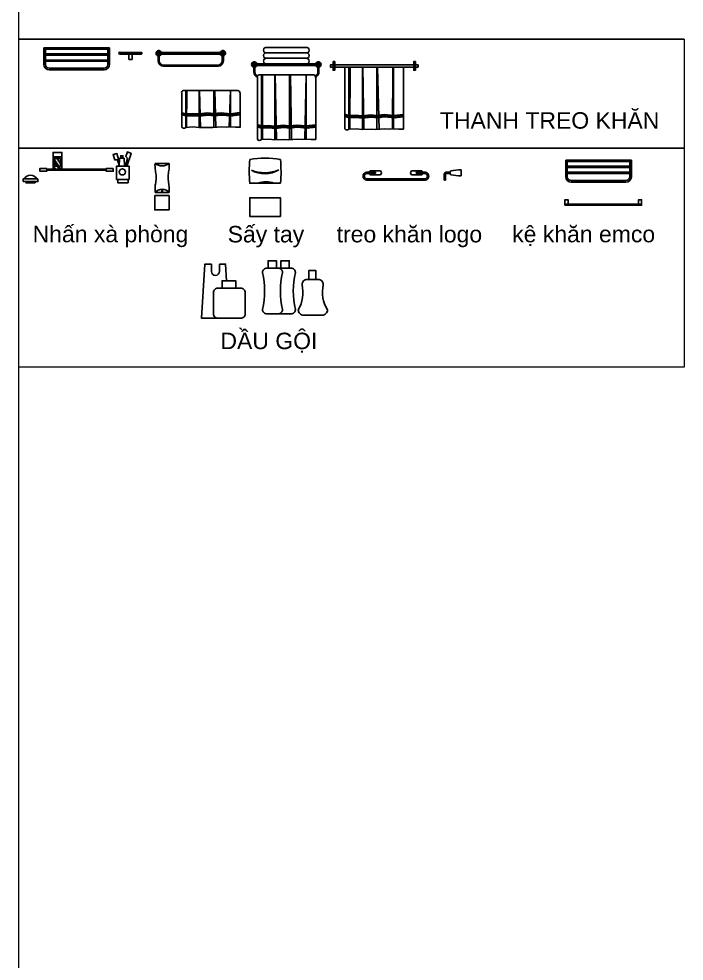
# Model space of a CAD drawing. Header units: inches. Extents: x 242965 to 445791, y 236206 to 423703.
# Drawn here: x 384171 to 390244, y 354327 to 362922 of the extents above; entities that cross this region are included whole.
import ezdxf

# ---------------------------------------------------------------- set-up
doc = ezdxf.new("R2010")
doc.units = ezdxf.units.IN
doc.header["$MEASUREMENT"] = 0
doc.layers.add('2', color=181, linetype='Continuous', lineweight=20)
doc.layers.add('e', color=96, linetype='Continuous', lineweight=5)
doc.layers.add('NOITHAT', color=8, linetype='Continuous')
doc.styles.add('Vni-Helve', font='')
doc.styles.get('Vni-Helve').set_extended_font_data('VNI-Helve')

# ---------------------------------------------------------------- blocks, each defined once
blk = doc.blocks.new('SAMPOAØM')
at = {"ltscale": 3}
blk.add_line((69.6, 188.6), (79.7, 188.6), dxfattribs=at)
for points in [[(-40.4, 417.8), (35.2, 417.8), (35.2, 485), (-40.4, 485)], [(76.9, 417.8), (152.5, 417.8), (152.5, 485), (76.9, 485)], [(330.5, 314.4), (396.1, 314.4), (396.1, 394.9), (330.5, 394.9)]]:
    blk.add_lwpolyline(points, close=True, dxfattribs=at)
for points in [[(-91.5, 377.8, -0.414214), (-51.5, 417.8), (51.5, 417.8, -0.414214), (91.5, 377.8)], [(58.7, 417.2, -0.04473), (65.8, 417.8), (168.9, 417.8, -0.414214), (208.9, 377.8)], [(269.2, 266.4, -0.414214), (317.2, 314.4), (415.7, 314.4, -0.414214), (463.7, 266.4)], [(91.5, 40), (91.5, 40, -0.414214), (51.5, 0), (-51.5, 0, -0.414214), (-91.5, 40)], [(208.9, 40), (208.9, 40, -0.414214), (168.9, 0), (65.8, 0, -0.04473), (58.7, 0.6, -0.04473)], [(501.4, 36.6), (501.4, 36.6, -0.414214), (453.4, -11.4), (282.9, -11.4, -0.414214), (234.9, 36.6)]]:
    blk.add_lwpolyline(points, format="xyb", dxfattribs=at)
for centre, radius, start, end in [((-833.5, 208.9), 761, 347.17515, 12.82485), ((833.5, 208.9), 761, 167.17515, 192.82485), ((950.8, 208.9), 761, 167.17515, 192.82485), ((-29.6, 193.5), 307.5, 329.32057, 13.70303), ((764.9, 197.8), 308.9, 167.18082, 211.4646)]:
    blk.add_arc(centre, radius, start, end, dxfattribs=at)
blk = doc.blocks.new('SAY TAY')
for points in [[(-140, 514.6), (-140, 519.8)], [(140, 519.8), (140, 515.3)], [(140, 301.4), (-140, 301.4), (-140, 302.1)]]:
    blk.add_lwpolyline(points)
blk.add_lwpolyline([(140, 0), (-140, 0), (-140, 170), (140, 170)], close=True)
for centre, radius, start, end in [((936.8, 408.4), 1082, 174.08513, 185.67366), ((0, -319), 850.4, 80.52414, 99.47586), ((-936.7, 408.4), 1082, 354.32634, 5.91487), ((-2.2, 640.2), 251.9, 240.62585, 300.45476), ((-3.2, 744.7), 346.5, 249.28368, 291.79693), ((8.1, 115.6), 199.4, 68.69703, 111.30297)]:
    blk.add_arc(centre, radius, start, end)
blk = doc.blocks.new('THANH TREO KHAN- MD')
at = {"color": 250, "ltscale": 3}
for p, q in [((108.5, 156.2), (476.5, 156.2)), ((108.5, 106.7), (476.5, 106.7)), ((476.6, 57.1), (108.4, 57.1)), ((476.6, 7.5), (108.4, 7.5)), ((108.5, 57.1), (476.5, 57.1)), ((28.2, -117.5), (28.2, -683.8)), ((43.5, -92.8), (541.5, -92.8)), ((64.9, -92.8), (64.9, -684.3)), ((75.8, -92.8), (73.7, -686.3)), ((187.4, -92.8), (187.4, -686.4)), ((190.5, -92.8), (201.1, -690.6)), ((320.4, -92.8), (320.4, -682.2)), ((330.7, -92.8), (339.2, -686.3)), ((472.5, -92.8), (462.4, -682.1)), ((472.5, -92.8), (472.5, -680.1)), ((561.8, -683.8), (561.8, -117.5)), ((64.9, -684.3), (130.4, -680.1)), ((130.4, -680.1), (187.4, -686.4)), ((187.4, -686.4), (267.6, -684.3)), ((267.6, -684.3), (311.6, -685.4)), ((311.6, -685.4), (392.3, -680.1)), ((392.3, -680.1), (436.6, -683.3)), ((436.6, -683.3), (472.5, -680.1)), ((472.5, -680.1), (520.2, -683.3)), ((520.2, -683.3), (561.8, -683.3))]:
    blk.add_line(p, q, dxfattribs=at)
at = {"ltscale": 3}
for p, q in [((585, 7.5), (0, 7.5)), ((-5, -5.6), (-5, -67.5)), ((585, -7.5), (0, -7.5)), ((5, -7.5), (5, -67.5)), ((580, -7.5), (580, -67.5)), ((590, -5.6), (590, -67.5))]:
    blk.add_line(p, q, dxfattribs=at)
at = {"color": 250, "ltscale": 3}
for points in [[(24.9, -547.7), (61.2, -559), (126.9, -556.8), (184.8, -561.3), (265.3, -552.2), (317.4, -557.9), (387.7, -551.1), (473.9, -559), (560, -548.8)], [(28.4, -569), (44.2, -554.2), (48.4, -573.2), (57.9, -559.5), (65.3, -580.6), (78, -559.5), (88.6, -579.6), (102.3, -559.5), (112.9, -578.5), (130.9, -558.4), (140.4, -578.5), (155.2, -560.6), (163.6, -580.6), (177.4, -562.7), (187.9, -582.7), (202.7, -560.6), (214.4, -578.5), (228.1, -556.3), (241.8, -576.4), (251.3, -553.2), (268.3, -575.3), (283.1, -554.2), (295.7, -575.3), (307.4, -558.4), (323.2, -580.6), (339.1, -556.3), (352.8, -577.4), (361.3, -554.2), (375, -573.2), (389.8, -552.1), (405.6, -573.2), (417.3, -555.3), (427.8, -575.3), (440.5, -557.4), (456.4, -577.4), (472.2, -560.6), (490.2, -580.6), (499.7, -556.3), (520.8, -575.3), (530.3, -554.2), (549.4, -571.1), (558.9, -548.9)], [(29, -568.4), (65.3, -579.7), (131.1, -577.4), (188.9, -582), (269.4, -572.9), (321.6, -578.6), (391.8, -571.8), (478, -579.7), (564.2, -569.5)]]:
    blk.add_lwpolyline(points, dxfattribs=at)
for centre, radius, start, end in [((108.5, 131.5), 24.8, 89.80036, 270.19964), ((108.5, 81.9), 24.8, 89.80036, 270.19964), ((476.5, 131.5), 24.8, 269.80036, 90.19964), ((476.5, 81.9), 24.8, 269.80036, 90.19964), ((108.5, 32.3), 24.8, 89.80036, 270.19964), ((476.5, 32.3), 24.8, 269.80036, 90.19964), ((45.8, -111.3), 18.7, 97.02945, 199.42565), ((539.2, -111.3), 18.7, 340.57435, 82.97055), ((47.9, -666.1), 24.9, 217.48439, 312.93061), ((64.9, -684.3), 3.637978807091713e-12, 345.96376, 145.56477)]:
    blk.add_arc(centre, radius, start, end, dxfattribs=at)
at = {"color": 8, "ltscale": 3}
for centre, radius, start, end in [((0, 0), 24.3, 17.95283, 258.14186), ((0, 0), 16.5, 26.96634, 252.40352), ((585, 0), 24.3, 281.85814, 162.04717), ((585, 0), 16.5, 287.59648, 153.03366), ((0, 0), 24.3, 281.85814, 342.04717), ((0, 0), 16.5, 287.59648, 333.03366), ((585, 0), 24.3, 197.95283, 258.14186), ((585, 0), 16.5, 206.96634, 252.40352)]:
    blk.add_arc(centre, radius, start, end, dxfattribs=at)
at = {"ltscale": 3}
for centre, radius, start, end in [((0, 0), 7.5, 90, 270), ((585, 0), 7.5, 270, 90), ((45, -67.5), 50, 180, 249.38811), ((45, -67.5), 40, 180, 245.8507), ((540, -67.5), 40, 294.1493, 0), ((540, -67.5), 50, 290.61189, 0)]:
    blk.add_arc(centre, radius, start, end, dxfattribs=at)
blk = doc.blocks.new('TREO LY 1')
at = {"color": 8, "ltscale": 3}
blk.add_line((25.9, 166.8), (13, 166.8), dxfattribs=at)
for p, q in [((-36.3, 30), (-36.3, 30.5)), ((-5.7, 30.5), (-5.7, 30)), ((-5.7, 30), (-5.7, 30.1))]:
    blk.add_line(p, q)
at = {"ltscale": 3}
blk.add_line((0, 30.5), (0, 30), dxfattribs=at)
at = {"color": 8}
for points in [[(-32.7, 186.2), (-55.3, 265.3), (-90, 257.1), (-75.7, 208.1), (-51.2, 210.2), (-33.8, 158.1)], [(34.6, 151), (75.5, 267.3), (40.8, 281.6), (24.4, 238.8), (40.8, 224.5), (22.4, 153)], [(13.7, 150.1), (10.4, 223.5), (-31.1, 223.5), (-34.2, 150.1)]]:
    blk.add_lwpolyline(points, dxfattribs=at)
blk.add_lwpolyline([(-0.2, 223.5), (-20.7, 223.5), (-20.7, 246.6), (-0.2, 246.6)], close=True, dxfattribs=at)
for points in [[(56.9, 30.5), (-60.7, 30.5), (-60.7, 150.1), (56.9, 150.1)], [(47.3, 0), (-47.3, 0), (-47.3, 30), (47.3, 30)]]:
    blk.add_lwpolyline(points, close=True)
blk.add_circle((-5.7, 99.1), 28.3, dxfattribs=at)
blk = doc.blocks.new('TREO XP')
for points in [[(65.9, 37.4), (-68.5, 37.4), (-68.5, 12.9), (65.9, 12.9)], [(42, 0), (-42, 0), (-42, 12.4), (42, 12.4)]]:
    blk.add_lwpolyline(points, close=True)
blk.add_arc((-1.6, 4.9), 66.5, 30.4942, 150.80576)
blk = doc.blocks.new('TREO LY 2')
for p, q in [((200.9, 132), (121.4, 132)), ((606.6, 18.3), (63.4, 18.3))]:
    blk.add_line(p, q)
at = {"color": 250}
for p, q in [((188.3, 20.3), (121.4, 121.7)), ((178, 18.1), (122.8, 100.4)), ((200.9, 51.9), (146.4, 131.3)), ((153.7, 129.3), (153.7, 116.2)), ((156.2, 129.3), (156.2, 112.3)), ((158.8, 129.3), (158.8, 108.4)), ((161.4, 129.3), (161.4, 105.9)), ((143.4, 19.5), (122.8, 48.9))]:
    blk.add_line(p, q, dxfattribs=at)
for points in [[(201.3, 19), (121.5, 19), (121.5, 171.1), (201.3, 171.1)], [(63.4, 24.8), (0, 24.8), (0, 0), (63.4, 0)], [(670, 24.8), (606.6, 24.8), (606.6, 0), (670, 0)]]:
    blk.add_lwpolyline(points, close=True)
blk.add_lwpolyline([(189.1, 116.6), (132.4, 116.6), (132.4, 46), (189.1, 46)], close=True, dxfattribs=at)
for points in [[(63.4, 18.3), (606.6, 18.3)], [(606.6, 8.3), (63.4, 8.3)]]:
    blk.add_lwpolyline(points)
blk = doc.blocks.new('THANH TREO KHAN - MBANG')
at = {"ltscale": 3}
for p, q in [((-285, 0), (-300, 0)), ((-300, -150), (-300, 0)), ((-285, 0), (285, 0)), ((-285, -150), (-285, 0)), ((300, 0), (285, 0)), ((285, -150), (285, 0)), ((300, -150), (300, 0)), ((-285, -10), (285, -10)), ((250, -185), (-250, -185)), ((250, -200), (-250, -200))]:
    blk.add_line(p, q, dxfattribs=at)
at = {"color": 8, "ltscale": 3}
for p, q in [((-285, -55), (285, -55)), ((-285, -65), (285, -65)), ((-285, -110), (285, -110)), ((-285, -120), (285, -120))]:
    blk.add_line(p, q, dxfattribs=at)
at = {"ltscale": 3}
for centre, radius, start, end in [((-250, -150), 50, 180, 270), ((-250, -150), 35, 180, 270), ((250, -150), 35, 270, 0), ((250, -150), 50, 270, 0)]:
    blk.add_arc(centre, radius, start, end, dxfattribs=at)
blk = doc.blocks.new('NHAN XP')
for p, q in [((65, 0), (-65, 0)), ((-65, -265), (65, -265))]:
    blk.add_line(p, q)
blk.add_lwpolyline([(-3.3, -243.7), (2.4, -243.7), (2.4, -260.4), (-3.3, -260.4)], close=True)
for centre, radius, start, end in [((0, 80.9), 103.7, 231.20347, 308.79653), ((0, -320.7), 85.6, 40.601, 139.399)]:
    blk.add_arc(centre, radius, start, end)
for points in [[(-65, 0), (-65, -28), (-59.1, -77.2), (-54, -134.4), (-60.9, -188.7), (-64.3, -231.6), (-65, -265)], [(65, 0), (65, -28), (59.1, -77.2), (54, -134.4), (60.9, -188.7), (64.3, -231.6), (65, -265)]]:
    blk.add_spline(points, degree=3)
blk = doc.blocks.new('NHAN XP MBANG')
blk.add_lwpolyline([(-65, 0), (65, 0), (65, -130), (-65, -130)], close=True)
blk = doc.blocks.new('SAMPOO 1')
at = {"ltscale": 3}
for points in [[(0, 0), (0, 0), (-253.3, 0), (-222.2, 494.8), (-162.2, 494.8)], [(-89.4, 494.8), (-34.2, 494.8), (-23.7, 342)]]:
    blk.add_lwpolyline(points, dxfattribs=at)
blk.add_lwpolyline([(-162.2, 494.8), (-162.2, 428.1, 1), (-89.4, 428.1), (-89.4, 494.8)], format="xyb", dxfattribs=at)
blk.add_lwpolyline([(-104.8, 274.9), (104.8, 274.9, -0.414214), (144.8, 234.9), (144.8, 40, -0.414214), (104.8, 0), (-104.8, 0, -0.414214), (-144.8, 40), (-144.8, 234.9, -0.414214)], format="xyb", close=True, dxfattribs=at)
blk.add_lwpolyline([(-65.1, 274.9), (59.9, 274.9), (59.9, 342), (-65.1, 342)], close=True, dxfattribs=at)
blk = doc.blocks.new('THANH TREO KHAN - O KHAN')
at = {"ltscale": 3}
for p, q in [((292.5, 0), (-292.5, 0)), ((-297.5, -13.1), (-297.5, -75)), ((292.5, -15), (-292.5, -15)), ((-287.5, -15), (-287.5, -75)), ((287.5, -15), (287.5, -75)), ((297.5, -13.1), (297.5, -75)), ((252.5, -115), (-247.5, -115)), ((252.5, -125), (-247.5, -125))]:
    blk.add_line(p, q, dxfattribs=at)
at = {"color": 8, "ltscale": 3}
for centre, radius, start, end in [((-292.5, -7.5), 24.3, 17.95283, 258.14186), ((-292.5, -7.5), 16.5, 26.96634, 252.40352), ((292.5, -7.5), 24.3, 281.85814, 162.04717), ((292.5, -7.5), 16.5, 287.59648, 153.03366), ((-292.5, -7.5), 16.5, 287.59648, 333.03366), ((-292.5, -7.5), 24.3, 281.85814, 342.04717), ((292.5, -7.5), 24.3, 197.95283, 258.14186), ((292.5, -7.5), 16.5, 206.96634, 252.40352)]:
    blk.add_arc(centre, radius, start, end, dxfattribs=at)
at = {"ltscale": 3}
for centre, radius, start, end in [((-292.5, -7.5), 7.5, 90, 270), ((-247.5, -75), 50, 180, 270), ((-247.5, -75), 40, 180, 270), ((247.5, -75), 40, 270, 0), ((247.5, -75), 50, 270, 0), ((292.5, -7.5), 7.5, 270, 90)]:
    blk.add_arc(centre, radius, start, end, dxfattribs=at)
blk = doc.blocks.new('THNAH TREO KHAN - MBEN')
for p, q in [((-91.1, 65), (100, 65)), ((-91.1, 50), (100, 50)), ((-15, 40), (-15, 0)), ((15, 0), (-15, 0)), ((-11.9, 55), (-11.9, 60)), ((5, 50), (-5, 50)), ((15, 40), (15, 0)), ((105, 55), (105, 60))]:
    blk.add_line(p, q)
blk.add_circle((-96.1, 57.5), 9.01)
for centre, radius, start, end in [((-5, 40), 10, 90, 180), ((-6.9, 60), 5, 90, 180), ((-6.9, 55), 5, 180, 270), ((5, 40), 10, 0, 90), ((100, 60), 5, 0, 90), ((100, 55), 5, 270, 0)]:
    blk.add_arc(centre, radius, start, end)
blk = doc.blocks.new('TREO KHAN EMCO')
for p, q in [((-328.5, 411), (-343.5, 411)), ((-343.5, 261), (-343.5, 411)), ((-328.5, 411), (241.5, 411)), ((-328.5, 261), (-328.5, 411)), ((-328.5, 401), (241.5, 401)), ((-328.5, 356), (241.5, 356)), ((-328.5, 346), (241.5, 346)), ((256.5, 411), (241.5, 411)), ((241.5, 261), (241.5, 411)), ((256.5, 261), (256.5, 411)), ((-328.5, 301), (241.5, 301)), ((-328.5, 291), (241.5, 291)), ((206.5, 226), (-293.5, 226)), ((206.5, 211), (-293.5, 211))]:
    blk.add_line(p, q)
for points in [[(-350, 0), (-321.7, 0), (-321.7, 50.4), (-350, 50.4)], [(321.7, 0), (350, 0), (350, 50.4), (321.7, 50.4)]]:
    blk.add_lwpolyline(points, close=True)
blk.add_lwpolyline([(-350, 0), (350, 0), (350, 10), (-350, 10)])
for centre, radius, start, end in [((-293.5, 261), 50, 180, 270), ((-293.5, 261), 35, 180, 270), ((206.5, 261), 35, 270, 0), ((206.5, 261), 50, 270, 0)]:
    blk.add_arc(centre, radius, start, end)
blk = doc.blocks.new('TREO KHAN LOGO')
for p, q in [((594.9, 96), (594.9, 39.7)), ((-191.8, 74.1), (-269.9, 74.1)), ((-191.8, 61.6), (-269.9, 61.6)), ((268.5, 12.5), (-269.9, 12.5)), ((269.9, 0), (-269.9, 0)), ((191.8, 74.1), (269.9, 74.1)), ((191.8, 61.6), (269.9, 61.6)), ((440.3, 51.6), (440.3, 6.2)), ((452.8, 51.6), (452.8, 6.2)), ((493.7, 74.1), (462.8, 74.1)), ((493.7, 61.6), (462.8, 61.6))]:
    blk.add_line(p, q)
for points in [[(-235.3, 85.1), (-142, 85.1)], [(-142, 50.6), (-235.3, 50.6)], [(235.3, 85.1), (142, 85.1)], [(142, 50.6), (235.3, 50.6)]]:
    blk.add_lwpolyline(points)
for centre, radius, start, end in [((603.7, -383.9), 480, 91.05817, 102.29126), ((-262.4, 37), 37.8, 101.46373, 258.53627), ((-262.4, 37), 25.3, 101.46373, 258.53627), ((-222.8, 67.8), 21.3, 125.92601, 162.92617), ((-222.8, 67.8), 21.3, 197.07383, 234.07399), ((-191.8, 67.8), 6.25, 270, 90), ((-154.5, 67.8), 21.3, 305.92601, 54.07399), ((154.5, 67.8), 21.3, 125.92601, 234.07399), ((191.8, 67.8), 6.25, 90, 270), ((222.8, 67.8), 21.3, 17.07383, 54.07399), ((222.8, 67.8), 21.3, 305.92601, 342.92617), ((262.4, 37), 25.3, 281.46373, 78.53627), ((262.4, 37), 37.8, 281.46373, 78.53627), ((462.8, 51.6), 22.5, 90, 180), ((446.5, 6.2), 6.25, 180, 0), ((462.8, 51.6), 10, 90, 180), ((514, 67.8), 21.3, 125.92601, 234.07399), ((603.7, 519.6), 480, 257.70874, 268.94183)]:
    blk.add_arc(centre, radius, start, end)
blk = doc.blocks.new('TREO KHAN')
at = {"color": 250}
for p, q in [((-667.1, -20.3), (-667.1, -586.6)), ((-630.4, -19.8), (-630.4, -587.1)), ((-619.5, -18.5), (-621.7, -589.1)), ((-507.9, -21.9), (-507.9, -589.2)), ((-504.8, -18.5), (-494.2, -593.4)), ((-374.9, -24), (-374.9, -585)), ((-371, -22.7), (-356.1, -589.1)), ((-228.6, -20.6), (-232.9, -584.9)), ((-222.8, -24), (-222.8, -582.9)), ((-133.5, -586.6), (-133.5, -20.3)), ((-630.4, -587.1), (-565, -582.9)), ((-565, -582.9), (-507.9, -589.2)), ((-507.9, -589.2), (-427.7, -587.1)), ((-427.7, -587.1), (-383.7, -588.2)), ((-383.7, -588.2), (-303.1, -582.9)), ((-303.1, -582.9), (-258.8, -586.1)), ((-258.8, -586.1), (-222.8, -582.9)), ((-222.8, -582.9), (-175.1, -586.1)), ((-175.1, -586.1), (-133.5, -586.1))]:
    blk.add_line(p, q, dxfattribs=at)
for points in [[(-775.6, 0), (-800, 0), (-800, -20), (-775.6, -20)], [(-39.2, 0), (-760.8, 0)], [(-24.4, -20), (0, -20), (0, 0), (-24.4, 0)], [(-760.8, -20), (-39.2, -20)]]:
    blk.add_lwpolyline(points)
for points in [[(-775.6, 29.8), (-760.8, 29.8), (-760.8, -48.5), (-775.6, -48.5)], [(-24.4, 29.8), (-39.2, 29.8), (-39.2, -48.5), (-24.4, -48.5)]]:
    blk.add_lwpolyline(points, close=True)
for points in [[(-670.4, -450.5), (-634.1, -461.8), (-568.4, -459.6), (-510.6, -464.1), (-430.1, -455.1), (-377.9, -460.7), (-307.6, -453.9), (-221.5, -461.8), (-135.3, -451.7)], [(-667, -471.8), (-651.1, -457), (-646.9, -476), (-637.4, -462.3), (-630, -483.4), (-617.3, -462.3), (-606.7, -482.4), (-593, -462.3), (-582.4, -481.3), (-564.5, -461.3), (-554.9, -481.3), (-540.1, -463.4), (-531.7, -483.4), (-518, -465.5), (-507.4, -485.5), (-492.6, -463.4), (-481, -481.3), (-467.2, -459.1), (-453.5, -479.2), (-444, -456), (-427.1, -478.1), (-412.3, -457), (-399.6, -478.1), (-388, -461.3), (-372.1, -483.4), (-356.3, -459.1), (-342.5, -480.3), (-334.1, -457), (-320.3, -476), (-305.5, -454.9), (-289.7, -476), (-278.1, -458.1), (-267.5, -478.1), (-254.8, -460.2), (-239, -480.3), (-223.1, -463.4), (-205.1, -483.4), (-195.6, -459.1), (-174.5, -478.1), (-165, -457), (-146, -473.9), (-136.4, -451.8)], [(-666.3, -471.2), (-630, -482.5), (-564.2, -480.3), (-506.4, -484.8), (-425.9, -475.7), (-373.8, -481.4), (-303.5, -474.6), (-217.3, -482.5), (-131.1, -472.3)]]:
    blk.add_lwpolyline(points, dxfattribs=at)
for centre, radius, start, end in [((-647.4, -568.9), 24.9, 217.48439, 312.93061), ((-630.4, -587.1), 3.637978807091713e-12, 345.96376, 145.56477)]:
    blk.add_arc(centre, radius, start, end, dxfattribs=at)
blk = doc.blocks.new('khan')
at = {"color": 250, "ltscale": 3}
for p, q in [((49087.4, -7796.3), (49087.4, -8107)), ((49102.8, -7771.5), (49600.7, -7771.5)), ((49124.1, -7771.5), (49124.1, -8107.5)), ((49135, -7771.5), (49132.9, -8109.5)), ((49246.6, -7771.5), (49246.6, -8109.6)), ((49249.7, -7771.5), (49260.3, -8113.8)), ((49379.7, -7771.5), (49379.7, -8105.4)), ((49389.9, -7771.5), (49398.4, -8109.5)), ((49531.7, -7771.5), (49521.6, -8105.3)), ((49531.7, -7771.5), (49531.7, -8103.3)), ((49621, -8107), (49621, -7796.3)), ((49124.1, -8107.5), (49189.6, -8103.3)), ((49189.6, -8103.3), (49246.6, -8109.6)), ((49246.6, -8109.6), (49326.9, -8107.5)), ((49326.9, -8107.5), (49370.8, -8108.6)), ((49370.8, -8108.6), (49451.5, -8103.3)), ((49451.5, -8103.3), (49495.8, -8106.5)), ((49495.8, -8106.5), (49531.7, -8103.3)), ((49531.7, -8103.3), (49579.4, -8106.5)), ((49579.4, -8106.5), (49621, -8106.5))]:
    blk.add_line(p, q, dxfattribs=at)
for points in [[(49084.1, -7970.9), (49120.4, -7982.2), (49186.2, -7980), (49244, -7984.5), (49324.5, -7975.5), (49376.6, -7981.1), (49446.9, -7974.3), (49533.1, -7982.2), (49619.3, -7972.1)], [(49087.6, -7992.2), (49103.4, -7977.4), (49107.7, -7996.4), (49117.2, -7982.7), (49124.6, -8003.8), (49137.2, -7982.7), (49147.8, -8002.8), (49161.6, -7982.7), (49172.1, -8001.7), (49190.1, -7981.7), (49199.6, -8001.7), (49214.4, -7983.8), (49222.8, -8003.8), (49236.6, -7985.9), (49247.2, -8005.9), (49261.9, -7983.8), (49273.6, -8001.7), (49287.3, -7979.5), (49301.1, -7999.6), (49310.6, -7976.4), (49327.5, -7998.5), (49342.3, -7977.4), (49354.9, -7998.5), (49366.6, -7981.7), (49382.4, -8003.8), (49398.3, -7979.5), (49412, -8000.7), (49420.5, -7977.4), (49434.2, -7996.4), (49449, -7975.3), (49464.9, -7996.4), (49476.5, -7978.5), (49487.1, -7998.5), (49499.7, -7980.6), (49515.6, -8000.7), (49531.4, -7983.8), (49549.4, -8003.8), (49558.9, -7979.5), (49580.1, -7998.5), (49589.6, -7977.4), (49608.6, -7994.3), (49618.1, -7972.2)], [(49088.3, -7991.6), (49124.5, -8002.9), (49190.3, -8000.7), (49248.1, -8005.2), (49328.6, -7996.1), (49380.8, -8001.8), (49451.1, -7995), (49537.2, -8002.9), (49623.4, -7992.7)]]:
    blk.add_lwpolyline(points, dxfattribs=at)
for centre, radius, start, end in [((49105, -7790.1), 18.7, 97.02945, 199.42565), ((49592.9, -7798.6), 28.2, 4.80096, 73.99917), ((49107.2, -8089.3), 24.9, 217.48439, 312.93061), ((49124.1, -8107.5), 3.637978807091713e-12, 345.96376, 145.56477)]:
    blk.add_arc(centre, radius, start, end, dxfattribs=at)

msp = doc.modelspace()

# ---------------------------------------------------------------- linework, layer by layer
at = {"layer": '2'}
msp.add_lwpolyline([(384170.835, 362737.196), (390243.758, 362737.196), (390243.758, 359746.197), (384170.835, 359746.197)], close=True, dxfattribs=at)
at = {"layer": 'e', "linetype": 'Continuous'}
msp.add_line((384170.835, 336420.808), (384170.835, 372060.808), dxfattribs=at)
at = {"layer": 'NOITHAT'}
for p, q in [((384170.835, 362737.196), (390243.758, 362737.196)), ((384170.835, 361742.778), (390243.758, 361742.778))]:
    msp.add_line(p, q, dxfattribs=at)

# ---------------------------------------------------------------- block references
for name, p in [('THANH TREO KHAN - MBANG', (384698.711, 362656.69)), ('THANH TREO KHAN - O KHAN', (385740.204, 362615.9)), ('THANH TREO KHAN- MD', (386320.154, 362505.029)), ('THNAH TREO KHAN - MBEN', (385189.334, 362550.663)), ('TREO KHAN', (387814.511, 362502.216)), ('khan', (336569.773, 370039.509)), ('TREO LY 2', (384362.608, 361532.804)), ('TREO LY 1', (385121.77, 361427.306)), ('NHAN XP', (385478.889, 361603.998)), ('SAY TAY', (386418.831, 361120.768)), ('TREO KHAN EMCO', (389505.828, 361221.539)), ('TREO KHAN LOGO', (387613.184, 361450.407)), ('TREO XP', (384279.117, 361425.185)), ('NHAN XP MBANG', (385477.022, 361309.791)), ('SAMPOO 1', (386091.532, 360190.766)), ('SAMPOAØM', (386486.398, 360231.149))]:
    msp.add_blockref(name, p, dxfattribs=at)

# ---------------------------------------------------------------- texts
at = {"layer": 'NOITHAT', "style": 'Vni-Helve'}
for s, p in [('THANH TREO KHAÊN', (388014.545, 361920.645)), ('Nhaán xaø phoøng', (384296.811, 360884.397)), ('Saáy tay', (386076.886, 360883.142)), ('treo khaên logo', (387071.842, 360883.492)), ('keä khaên emco', (388674.372, 360884.199)), ('DAÀU GOÄI ', (386011.172, 359909.656))]:
    msp.add_text(s, height=150, dxfattribs=at).set_placement(p)

doc.saveas('drawing.dxf')
